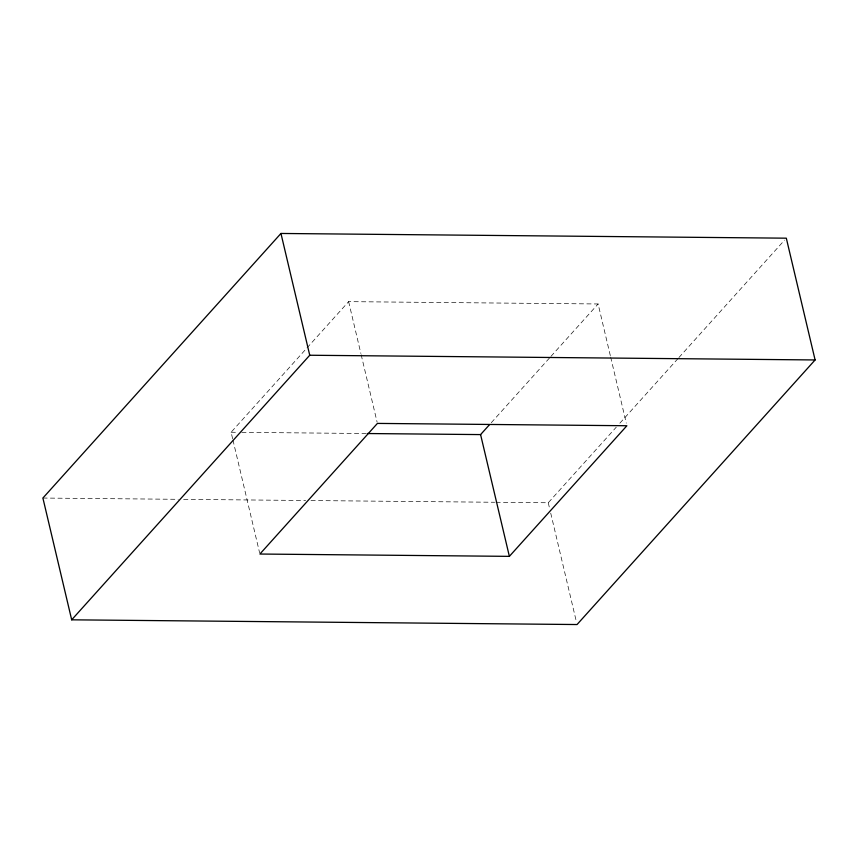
<?xml version="1.0" encoding="UTF-8"?>
<svg xmlns="http://www.w3.org/2000/svg" width="858" height="858" viewBox="0 0 858 858"><rect width="100%" height="100%" fill="white"/><g stroke="black" fill="none" stroke-linecap="round" stroke-linejoin="round"><path stroke-width="0.64" stroke-dasharray="4.29 3.22" d="M232.636 438.738L231.102 432.26L348.627 301.641L598.112 303.968L610.36 355.791M491.269 422.715L550.032 357.4M550.922 356.413L598.112 303.968M495.988 502.273L548.262 502.756L616.28 427.166M619.862 423.187L678.024 358.537M678.925 357.539L784.523 240.165M231.102 432.26L236.443 432.303M241.784 432.357L365.851 433.515M42.9 498.048L178.292 499.313M183.655 499.356L305.641 500.493M310.993 500.546L494.648 502.262M610.66 357.078L626.286 423.155M548.262 502.756L549.485 507.947M550.718 513.127L576.437 621.943M348.627 301.641L360.875 353.464M361.175 354.751L377.102 422.125M232.947 440.025L259.588 552.734"/><path stroke-width="1.29" d="M280.952 233.462L42.9 498.048L71.686 619.819L577.048 624.538L815.1 359.952L786.314 238.181L280.952 233.462L309.738 355.244L71.686 619.819M367.192 433.526L480.587 434.588L489.489 424.689M509.373 556.359L626.898 425.74L377.413 423.412L259.888 554.032L509.373 556.359L480.587 434.588M309.738 355.244L815.1 359.952"/></g></svg>
